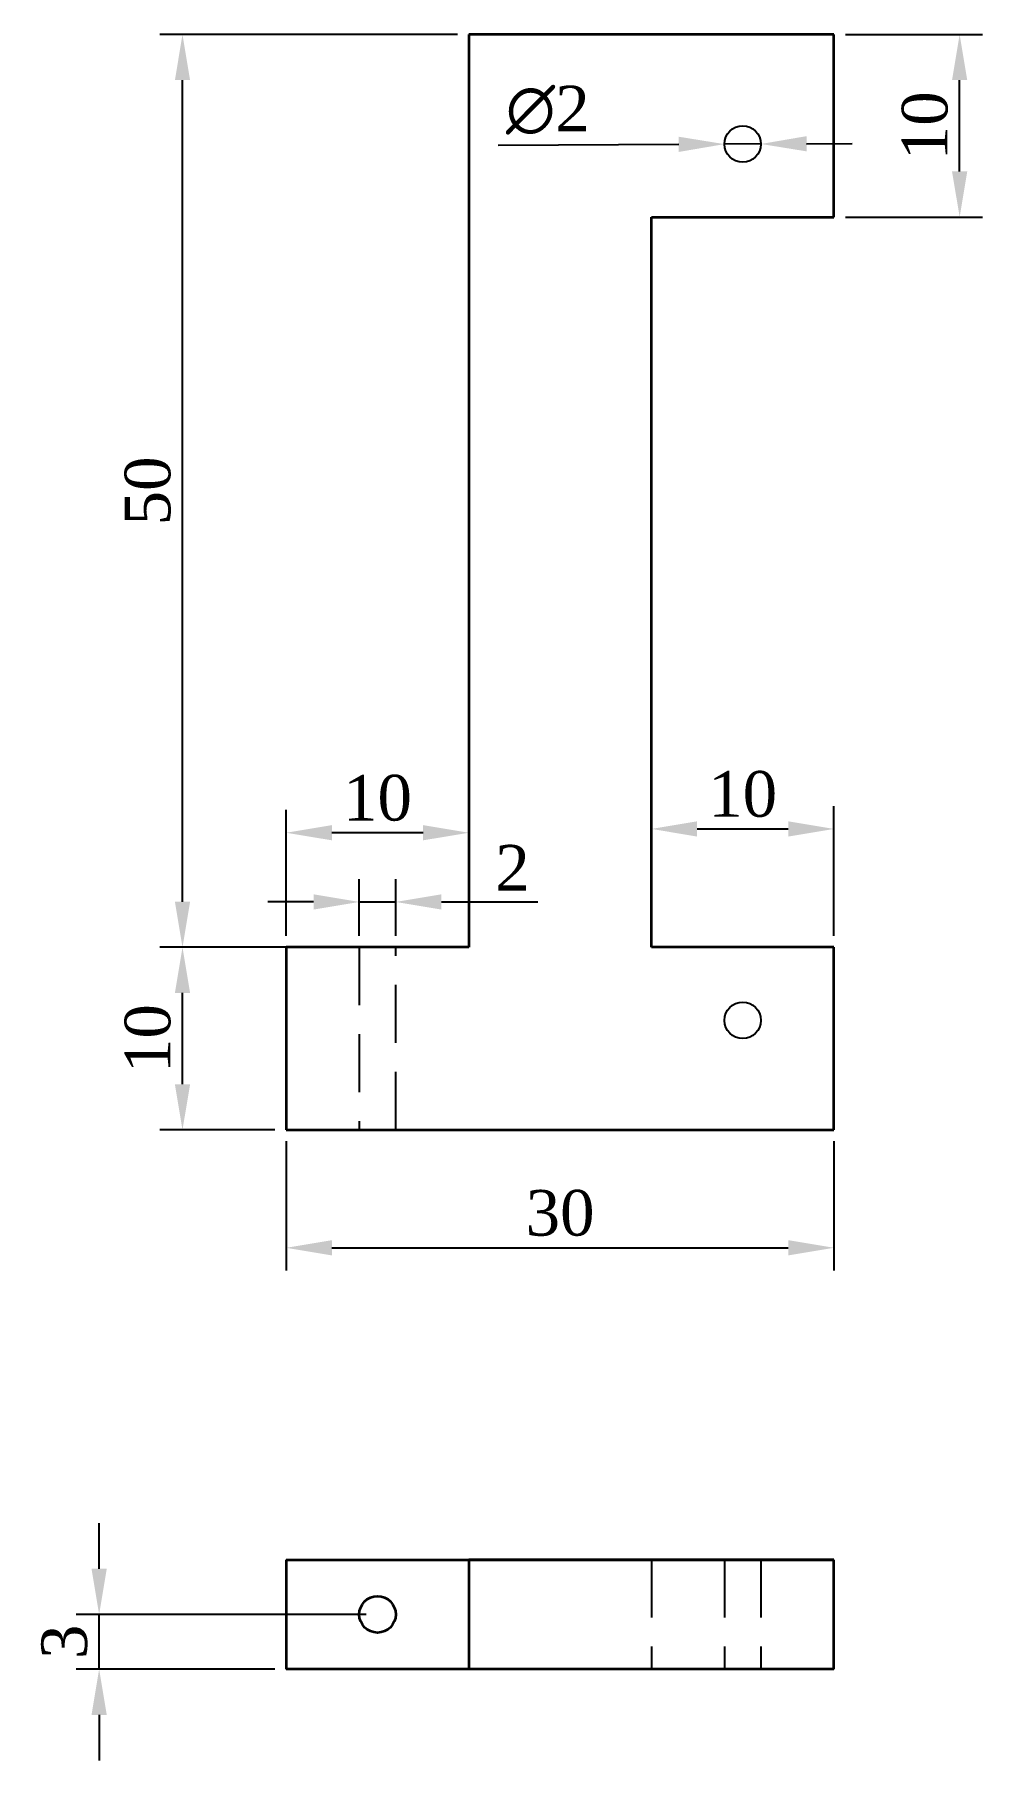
# Model space of a CAD drawing. Header units: millimetres. Extents: x 2139.9 to 2191.9, y 1123.5 to 1218.1.
import ezdxf

# ---------------------------------------------------------------- set-up
doc = ezdxf.new("R2010")
doc.units = ezdxf.units.MM
doc.linetypes.add('CENTRO2', pattern=[28.575, 19.05, -3.175, 3.175, -3.175])
doc.linetypes.add('LÍNEAS_OCULTAS2', pattern=[4.7625, 3.175, -1.5875])
doc.layers.add('Capa1', color=7, linetype='Continuous', lineweight=35)
doc.layers.add('Eje', color=7, linetype='CENTRO2')
doc.layers.add('Interlineado', color=7, linetype='LÍNEAS_OCULTAS2')
doc.styles.get("Standard").update_dxf_attribs({"font": 'CENTURY.TTF'})
doc.dimstyles.new('ISO-25', dxfattribs={"dimtxt": 2.5, "dimasz": 2.5, "dimexe": 1.25, "dimexo": 0.625, "dimtad": 1, "dimtxsty": 'Standard', "dimcen": 2.5, "dimadec": 0, "dimazin": 0, "dimtfac": 1, "dimtmove": 0, "dimatfit": 3, "dimfxl": 1, "dimarcsym": 0})

# ---------------------------------------------------------------- blocks, each defined once
blk = doc.blocks.new('*D16')
at = {"layer": 'Defpoints', "color": 0}
for p in [(2143.488, 1131.516), (2158.733, 1131.516), (2153.733, 1128.516)]:
    blk.add_point(p, dxfattribs=at)
at = {"layer": 'Eje', "color": 0, "lineweight": -2}
for p, q in [((2143.488, 1134.016), (2143.488, 1136.516)), ((2158.108, 1131.516), (2142.238, 1131.516)), ((2143.488, 1128.516), (2143.488, 1131.516)), ((2153.108, 1128.516), (2142.238, 1128.516)), ((2143.488, 1126.016), (2143.488, 1123.516))]:
    blk.add_line(p, q, dxfattribs=at)
at = {"layer": 'Eje', "color": 0}
for points in [[(2143.071, 1134.016), (2143.905, 1134.016), (2143.488, 1131.516)], [(2143.071, 1126.016), (2143.905, 1126.016), (2143.488, 1128.516)]]:
    blk.add_solid(points, dxfattribs=at)
at = {"layer": 'Eje', "color": 0, "insert": (2141.59, 1130.016), "char_height": 2.5, "attachment_point": 5, "rotation": 90}
blk.add_mtext('3', dxfattribs=at)
blk = doc.blocks.new('*D19')
at = {"color": 0, "lineweight": -2}
for p, q in [((2153.733, 1157.434), (2153.733, 1150.35)), ((2183.733, 1157.434), (2183.733, 1150.35)), ((2156.233, 1151.6), (2181.233, 1151.6))]:
    blk.add_line(p, q, dxfattribs=at)
at = {"color": 0}
for points in [[(2156.233, 1152.016), (2156.233, 1151.183), (2153.733, 1151.6)], [(2181.233, 1152.016), (2181.233, 1151.183), (2183.733, 1151.6)]]:
    blk.add_solid(points, dxfattribs=at)
at = {"layer": 'Defpoints', "color": 0}
for p in [(2153.733, 1158.059), (2183.733, 1158.059), (2183.733, 1151.6)]:
    blk.add_point(p, dxfattribs=at)
at = {"color": 0, "insert": (2168.733, 1153.498), "char_height": 2.5, "attachment_point": 5}
blk.add_mtext('30', dxfattribs=at)
blk = doc.blocks.new('*D20')
at = {"color": 0, "lineweight": -2}
for p, q in [((2153.108, 1168.059), (2146.803, 1168.059)), ((2148.053, 1160.559), (2148.053, 1165.559)), ((2153.108, 1158.059), (2146.803, 1158.059))]:
    blk.add_line(p, q, dxfattribs=at)
at = {"color": 0}
for points in [[(2147.637, 1165.559), (2148.47, 1165.559), (2148.053, 1168.059)], [(2147.637, 1160.559), (2148.47, 1160.559), (2148.053, 1158.059)]]:
    blk.add_solid(points, dxfattribs=at)
at = {"layer": 'Defpoints', "color": 0}
for p in [(2148.053, 1168.059), (2153.733, 1168.059), (2153.733, 1158.059)]:
    blk.add_point(p, dxfattribs=at)
at = {"color": 0, "insert": (2146.155, 1163.059), "char_height": 2.5, "attachment_point": 5, "rotation": 90}
blk.add_mtext('10', dxfattribs=at)
blk = doc.blocks.new('*D21')
at = {"color": 0, "lineweight": -2}
for p, q in [((2163.108, 1218.059), (2146.803, 1218.059)), ((2148.053, 1170.559), (2148.053, 1215.559)), ((2163.108, 1168.059), (2146.803, 1168.059))]:
    blk.add_line(p, q, dxfattribs=at)
at = {"color": 0}
for points in [[(2147.637, 1215.559), (2148.47, 1215.559), (2148.053, 1218.059)], [(2147.637, 1170.559), (2148.47, 1170.559), (2148.053, 1168.059)]]:
    blk.add_solid(points, dxfattribs=at)
at = {"layer": 'Defpoints', "color": 0}
for p in [(2148.053, 1218.059), (2163.733, 1218.059), (2163.733, 1168.059)]:
    blk.add_point(p, dxfattribs=at)
at = {"color": 0, "insert": (2146.155, 1193.059), "char_height": 2.5, "attachment_point": 5, "rotation": 90}
blk.add_mtext('50', dxfattribs=at)
blk = doc.blocks.new('*D22')
at = {"color": 0, "lineweight": -2}
for p, q in [((2184.358, 1218.059), (2191.866, 1218.059)), ((2190.616, 1210.559), (2190.616, 1215.559)), ((2184.358, 1208.059), (2191.866, 1208.059))]:
    blk.add_line(p, q, dxfattribs=at)
at = {"color": 0}
for points in [[(2190.199, 1215.559), (2191.032, 1215.559), (2190.616, 1218.059)], [(2190.199, 1210.559), (2191.032, 1210.559), (2190.616, 1208.059)]]:
    blk.add_solid(points, dxfattribs=at)
at = {"layer": 'Defpoints', "color": 0}
for p in [(2183.733, 1218.059), (2190.616, 1218.059), (2183.733, 1208.059)]:
    blk.add_point(p, dxfattribs=at)
at = {"color": 0, "insert": (2188.718, 1213.059), "char_height": 2.5, "attachment_point": 5, "rotation": 90}
blk.add_mtext('10', dxfattribs=at)
blk = doc.blocks.new('*D23')
at = {"color": 0, "lineweight": -2}
for p, q in [((2173.733, 1168.684), (2173.733, 1175.794)), ((2183.733, 1168.684), (2183.733, 1175.794)), ((2176.233, 1174.544), (2181.233, 1174.544))]:
    blk.add_line(p, q, dxfattribs=at)
at = {"color": 0}
for points in [[(2176.233, 1174.96), (2176.233, 1174.127), (2173.733, 1174.544)], [(2181.233, 1174.96), (2181.233, 1174.127), (2183.733, 1174.544)]]:
    blk.add_solid(points, dxfattribs=at)
at = {"layer": 'Defpoints', "color": 0}
for p in [(2183.733, 1174.544), (2173.733, 1168.059), (2183.733, 1168.059)]:
    blk.add_point(p, dxfattribs=at)
at = {"color": 0, "insert": (2178.733, 1176.442), "char_height": 2.5, "attachment_point": 5}
blk.add_mtext('10', dxfattribs=at)
blk = doc.blocks.new('*D24')
at = {"color": 0, "lineweight": -2}
for p, q in [((2153.733, 1168.684), (2153.733, 1175.585)), ((2163.733, 1168.684), (2163.733, 1175.585)), ((2161.233, 1174.335), (2156.233, 1174.335))]:
    blk.add_line(p, q, dxfattribs=at)
at = {"color": 0}
for points in [[(2156.233, 1174.752), (2156.233, 1173.919), (2153.733, 1174.335)], [(2161.233, 1174.752), (2161.233, 1173.919), (2163.733, 1174.335)]]:
    blk.add_solid(points, dxfattribs=at)
at = {"layer": 'Defpoints', "color": 0}
for p in [(2153.733, 1174.335), (2153.733, 1168.059), (2163.733, 1168.059)]:
    blk.add_point(p, dxfattribs=at)
at = {"color": 0, "insert": (2158.733, 1176.234), "char_height": 2.5, "attachment_point": 5}
blk.add_mtext('10', dxfattribs=at)
blk = doc.blocks.new('*D25')
at = {"color": 0, "lineweight": -2}
for p, q in [((2157.733, 1168.684), (2157.733, 1171.794)), ((2159.733, 1168.684), (2159.733, 1171.794)), ((2155.233, 1170.544), (2152.733, 1170.544)), ((2157.733, 1170.544), (2159.733, 1170.544)), ((2162.233, 1170.544), (2167.52, 1170.544))]:
    blk.add_line(p, q, dxfattribs=at)
at = {"color": 0}
for points in [[(2155.233, 1170.961), (2155.233, 1170.128), (2157.733, 1170.544)], [(2162.233, 1170.961), (2162.233, 1170.128), (2159.733, 1170.544)]]:
    blk.add_solid(points, dxfattribs=at)
at = {"layer": 'Defpoints', "color": 0}
for p in [(2159.733, 1170.544), (2157.733, 1168.059), (2159.733, 1168.059)]:
    blk.add_point(p, dxfattribs=at)
at = {"color": 0, "insert": (2166.127, 1172.419), "char_height": 2.5, "attachment_point": 5}
blk.add_mtext('2', dxfattribs=at)
blk = doc.blocks.new('*D26')
at = {"color": 0, "lineweight": -2}
for p, q in [((2165.347, 1212), (2175.233, 1212.044)), ((2179.733, 1212.063), (2177.733, 1212.055)), ((2182.233, 1212.074), (2184.733, 1212.085))]:
    blk.add_line(p, q, dxfattribs=at)
at = {"color": 0}
for points in [[(2175.232, 1212.46), (2175.235, 1211.627), (2177.733, 1212.055)], [(2182.231, 1212.491), (2182.235, 1211.658), (2179.733, 1212.063)]]:
    blk.add_solid(points, dxfattribs=at)
at = {"layer": 'Defpoints', "color": 0}
for p in [(2177.733, 1212.055), (2179.733, 1212.063)]:
    blk.add_point(p, dxfattribs=at)
at = {"color": 0, "insert": (2168.062, 1213.918), "char_height": 2.5, "attachment_point": 5, "rotation": 0.25032}
blk.add_mtext('∅2', dxfattribs=at)

msp = doc.modelspace()

# ---------------------------------------------------------------- linework, layer by layer
for centre in [(2178.733, 1212.059), (2178.733, 1164.059)]:
    msp.add_circle(centre, 1)
at = {"layer": 'Capa1'}
for p, q in [((2183.733, 1218.059), (2163.733, 1218.059)), ((2163.733, 1218.059), (2163.733, 1168.059)), ((2183.733, 1208.059), (2183.733, 1218.059)), ((2173.733, 1168.059), (2173.733, 1208.059)), ((2173.733, 1208.059), (2183.733, 1208.059)), ((2163.733, 1168.059), (2153.733, 1168.059)), ((2153.733, 1168.059), (2153.733, 1158.059)), ((2183.733, 1168.059), (2173.733, 1168.059)), ((2183.733, 1158.059), (2183.733, 1168.059)), ((2153.733, 1158.059), (2183.733, 1158.059)), ((2153.733, 1134.516), (2183.733, 1134.516)), ((2153.733, 1134.516), (2153.733, 1128.516)), ((2153.733, 1134.516), (2163.733, 1134.516)), ((2183.733, 1134.516), (2163.733, 1134.516)), ((2163.733, 1134.516), (2163.733, 1128.516)), ((2183.733, 1128.516), (2183.733, 1134.516)), ((2183.733, 1128.516), (2153.733, 1128.516))]:
    msp.add_line(p, q, dxfattribs=at)
msp.add_circle((2158.733, 1131.516), 1, dxfattribs=at)
at = {"layer": 'Interlineado'}
for p, q in [((2159.733, 1168.059), (2157.733, 1168.059)), ((2157.733, 1168.059), (2157.733, 1158.059)), ((2159.733, 1158.059), (2159.733, 1168.059)), ((2183.733, 1134.516), (2173.733, 1134.516)), ((2173.733, 1134.516), (2173.733, 1128.516)), ((2177.733, 1134.516), (2177.733, 1128.516)), ((2183.733, 1134.516), (2178.733, 1134.516)), ((2179.733, 1134.516), (2179.733, 1128.516))]:
    msp.add_line(p, q, dxfattribs=at)

# ---------------------------------------------------------------- dimensions: what is measured, and where the dimension line sits
for base, p1, p2, picture, middle in [((2148.053, 1218.059), (2163.733, 1168.059), (2163.733, 1218.059), '*D21', (2146.155, 1193.059)), ((2190.616, 1218.059), (2183.733, 1208.059), (2183.733, 1218.059), '*D22', (2188.718, 1213.059)), ((2148.053, 1168.059), (2153.733, 1158.059), (2153.733, 1168.059), '*D20', (2146.155, 1163.059))]:
    dim = msp.add_linear_dim(base=base, p1=p1, p2=p2, angle=90, dimstyle='ISO-25')
    dim.commit()
    dim.dimension.update_dxf_attribs({"geometry": picture, "text_midpoint": middle})
dim = msp.add_diameter_dim_2p(p1=(2179.733, 1212.063), p2=(2177.733, 1212.055), dimstyle='ISO-25')
dim.commit()
dim.dimension.update_dxf_attribs({"geometry": '*D26', "text_midpoint": (2168.07, 1212.012), "dimtype": 163})
for base, p1, p2, picture, middle in [((2183.733, 1174.544), (2173.733, 1168.059), (2183.733, 1168.059), '*D23', (2178.733, 1176.442)), ((2153.733, 1174.335), (2163.733, 1168.059), (2153.733, 1168.059), '*D24', (2158.733, 1176.234)), ((2159.733, 1170.544), (2157.733, 1168.059), (2159.733, 1168.059), '*D25', (2166.127, 1172.419)), ((2183.733, 1151.6), (2153.733, 1158.059), (2183.733, 1158.059), '*D19', (2168.733, 1153.498))]:
    dim = msp.add_linear_dim(base=base, p1=p1, p2=p2, dimstyle='ISO-25')
    dim.commit()
    dim.dimension.update_dxf_attribs({"geometry": picture, "text_midpoint": middle})
at = {"layer": 'Eje'}
dim = msp.add_linear_dim(base=(2143.488, 1131.516), p1=(2153.733, 1128.516), p2=(2158.733, 1131.516), angle=90, dimstyle='ISO-25', dxfattribs=at)
dim.commit()
dim.dimension.update_dxf_attribs({"geometry": '*D16', "text_midpoint": (2141.59, 1130.016)})

doc.saveas('drawing.dxf')
